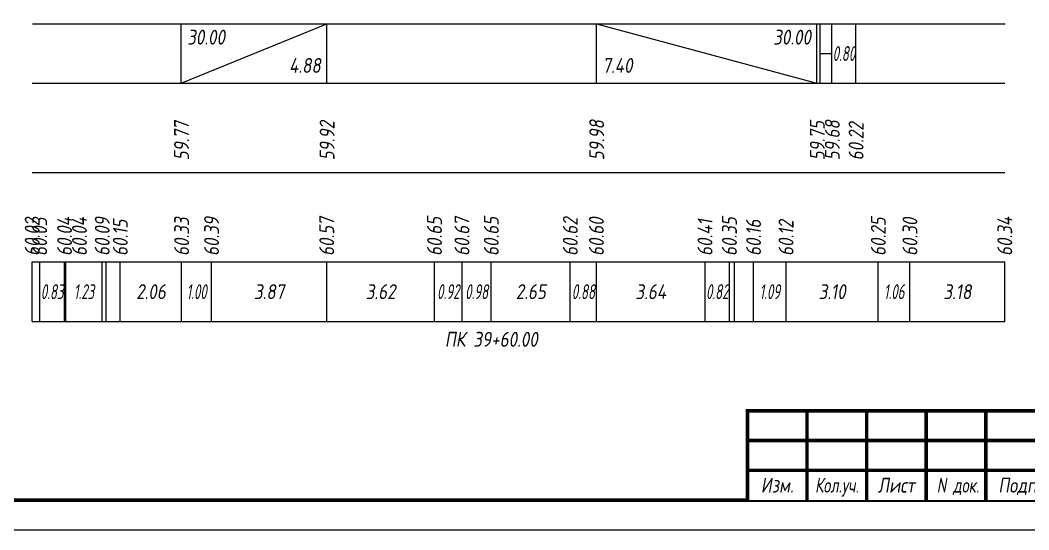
# Model space of a CAD drawing. Extents: x -717 to 1451, y -133302 to 233.
# Drawn here: x 77.9 to 247.2, y -62385.4 to -62299.8 of the extents above; entities that cross this region are included whole.
import ezdxf
from ezdxf.enums import TextEntityAlignment as Align

# ---------------------------------------------------------------- set-up
doc = ezdxf.new("R2010")
doc.units = 0
for name, color, linetype in [('Зарамочное оформление', 7, 'Continuous'), ('Код_510', 7, 'Continuous'), ('Код_516', 1, 'Continuous'), ('Подписи поперечников', 7, 'Continuous'), ('Таблица', 7, 'Continuous')]:
    doc.layers.add(name, color=color, linetype=linetype)
doc.styles.add('М', font='romand.shx', dxfattribs={"width": 0.8, "oblique": 10, "height": 2.5})

# ---------------------------------------------------------------- blocks, each defined once
blk = doc.blocks.new('Штамп')
at = {"linetype": 'Continuous'}
blk.add_wipeout([(199.95, -411.25), (384.95, -411.25), (384.95, -426.25), (199.95, -426.25)], dxfattribs=at).dxf.layer = 'Зарамочное оформление'
at = {"layer": 'Зарамочное оформление', "linetype": 'Continuous', "lineweight": -3, "const_width": 0.6, "flags": 128}
for points in [[(199.95, -426.25), (199.95, -411.25), (384.95, -411.25)], [(209.95, -411.25), (209.95, -426.25)], [(219.95, -411.25), (219.95, -426.25)], [(229.95, -411.25), (229.95, -426.25)], [(239.95, -411.25), (239.95, -426.25)], [(199.95, -416.25), (264.95, -416.25)], [(199.95, -421.25), (264.95, -421.25)]]:
    blk.add_lwpolyline(points, dxfattribs=at)
at = {"layer": 'Зарамочное оформление', "linetype": 'Continuous', "style": 'М', "oblique": 10}
for s, width, p in [('Изм.', 0.8, (204.95, -423.75)), ('Кол.уч.', 0.7, (214.95, -423.75)), ('Лист', 0.8, (224.95, -423.75)), ('N док.', 0.7, (235.28, -423.75)), ('Подпись', 0.8, (247.45, -423.75))]:
    blk.add_text(s, height=2.5, dxfattribs=dict(at, width=width)).set_placement(p, align=Align.MIDDLE_CENTER)
blk = doc.blocks.new('шифр')
blk.add_blockref('Штамп', (0, -62014))

msp = doc.modelspace()

# ---------------------------------------------------------------- linework, layer by layer
at = {"flags": 128}
msp.add_lwpolyline([(-30.054, -62385.421), (389.946, -62385.421), (389.946, -62088.421), (-30.054, -62088.421)], close=True, dxfattribs=at)
at = {"const_width": 0.6, "flags": 128}
msp.add_lwpolyline([(-10.054, -62380.421), (384.946, -62380.421), (384.946, -62093.421), (-10.054, -62093.421)], close=True, dxfattribs=at)
at = {"layer": 'Код_510'}
for p, q in [((79.946, -62350.421), (79.946, -62340.421)), ((81.205, -62350.421), (81.205, -62340.421)), ((85.38, -62350.421), (85.38, -62340.421)), ((85.574, -62350.421), (85.574, -62340.421)), ((91.699, -62350.421), (91.699, -62340.421)), ((92.366, -62350.421), (92.366, -62340.421)), ((94.731, -62350.421), (94.731, -62340.421)), ((105.022, -62350.421), (105.022, -62340.421)), ((110.044, -62350.421), (110.044, -62340.421)), ((129.371, -62350.421), (129.371, -62340.421)), ((147.45, -62350.421), (147.45, -62340.421)), ((152.063, -62350.421), (152.063, -62340.421)), ((156.981, -62350.421), (156.981, -62340.421)), ((170.235, -62350.421), (170.235, -62340.421)), ((174.616, -62350.421), (174.616, -62340.421)), ((192.84, -62350.421), (192.84, -62340.421)), ((196.934, -62350.421), (196.934, -62340.421)), ((197.791, -62350.421), (197.791, -62340.421)), ((200.98, -62350.421), (200.98, -62340.421)), ((206.435, -62350.421), (206.435, -62340.421)), ((221.911, -62350.421), (221.911, -62340.421)), ((227.221, -62350.421), (227.221, -62340.421)), ((243.132, -62350.421), (243.132, -62340.421))]:
    msp.add_line(p, q, dxfattribs=at)
at = {"layer": 'Код_516'}
for p, q in [((104.946, -62310.421), (104.946, -62300.421)), ((104.946, -62310.421), (129.371, -62300.421)), ((129.371, -62310.421), (129.371, -62300.421)), ((174.616, -62310.421), (174.616, -62300.421)), ((174.616, -62300.421), (211.623, -62310.421)), ((211.623, -62310.421), (211.623, -62300.421)), ((212.14, -62310.421), (212.14, -62300.421)), ((214.14, -62310.421), (214.14, -62300.421)), ((218.132, -62310.421), (218.132, -62300.421)), ((212.14, -62305.421), (214.14, -62305.421))]:
    msp.add_line(p, q, dxfattribs=at)
at = {"layer": 'Таблица'}
for p, q in [((80, -62300.421), (243.186, -62300.421)), ((79.946, -62310.421), (243.132, -62310.421)), ((79.946, -62325.421), (243.132, -62325.421)), ((79.946, -62340.421), (243.132, -62340.421)), ((79.946, -62350.421), (243.132, -62350.421))]:
    msp.add_line(p, q, dxfattribs=at)

# ---------------------------------------------------------------- texts
at = {"layer": 'Код_510', "style": 'М', "oblique": 10, "width": 0.8}
for s, p in [('60.02', (79.946, -62339.421)), ('60.03', (81.205, -62339.421)), ('60.04', (85.38, -62339.421)), ('60.04', (87.88, -62339.421)), ('60.09', (91.699, -62339.421)), ('60.15', (94.731, -62339.421)), ('60.33', (105.022, -62339.421)), ('60.39', (110.044, -62339.421)), ('60.57', (129.371, -62339.421)), ('60.65', (147.45, -62339.421)), ('60.67', (152.063, -62339.421)), ('60.65', (156.981, -62339.421)), ('60.62', (170.235, -62339.421)), ('60.60', (174.616, -62339.421)), ('60.41', (192.84, -62339.421)), ('60.35', (196.934, -62339.421)), ('60.12', (206.435, -62339.421)), ('60.25', (221.911, -62339.421)), ('60.30', (227.221, -62339.421)), ('60.34', (243.132, -62339.421)), ('60.16', (200.98, -62339.421))]:
    msp.add_text(s, height=2.5, rotation=90, dxfattribs=at).set_placement(p, align=Align.MIDDLE_LEFT)
at = {"layer": 'Код_510', "style": 'М', "oblique": 10}
for s, width, p in [('0.83', 0.6, (83.293, -62345.421)), ('1.23', 0.6, (88.637, -62345.421)), ('2.06', 0.8, (99.876, -62345.421)), ('1.00', 0.6, (107.533, -62345.421)), ('3.87', 0.8, (119.707, -62345.421)), ('3.62', 0.8, (138.411, -62345.421)), ('0.92', 0.6, (149.757, -62345.421)), ('0.98', 0.6, (154.522, -62345.421)), ('2.65', 0.8, (163.608, -62345.421)), ('0.88', 0.6, (172.425, -62345.421)), ('3.64', 0.8, (183.728, -62345.421)), ('0.82', 0.6, (194.887, -62345.421)), ('1.09', 0.6, (203.708, -62345.421)), ('3.10', 0.8, (214.173, -62345.421)), ('1.06', 0.6, (224.566, -62345.421)), ('3.18', 0.8, (235.176, -62345.421))]:
    msp.add_text(s, height=2.5, dxfattribs=dict(at, width=width)).set_placement(p, align=Align.MIDDLE_CENTER)
at = {"layer": 'Код_516', "style": 'М', "oblique": 10, "width": 0.8}
msp.add_text('30.00', height=2.5, dxfattribs=at).set_placement((105.946, -62301.421), align=Align.TOP_LEFT)
msp.add_text('30.00', height=2.5, dxfattribs=at).set_placement((210.623, -62301.421), align=Align.TOP_RIGHT)
at = {"layer": 'Код_516', "style": 'М', "oblique": 10, "width": 0.6}
msp.add_text('0.80', height=2.5, dxfattribs=at).set_placement((216.136, -62305.421), align=Align.MIDDLE_CENTER)
at = {"layer": 'Код_516', "style": 'М', "oblique": 10, "width": 0.8}
msp.add_text('4.88', height=2.5, dxfattribs=at).set_placement((128.371, -62309.421), align=Align.BOTTOM_RIGHT)
msp.add_text('7.40', height=2.5, dxfattribs=at).set_placement((175.616, -62309.421), align=Align.BOTTOM_LEFT)
for s, p in [('59.77', (105, -62323.371)), ('59.92', (129.425, -62323.371)), ('59.98', (174.67, -62323.371)), ('59.75', (211.677, -62323.371)), ('59.68', (214.195, -62323.371)), ('60.22', (218.186, -62323.371))]:
    msp.add_text(s, height=2.5, rotation=90, dxfattribs=at).set_placement(p, align=Align.MIDDLE_LEFT)
at = {"layer": 'Подписи поперечников', "style": 'М', "oblique": 10, "width": 0.8}
msp.add_text('ПК 39+60.00', height=2.5, dxfattribs=at).set_placement((156.981, -62355.421), align=Align.BOTTOM_CENTER)

# ---------------------------------------------------------------- next in the draw order: block references
msp.add_blockref('шифр', (0, 59.829))

doc.saveas('drawing.dxf')
